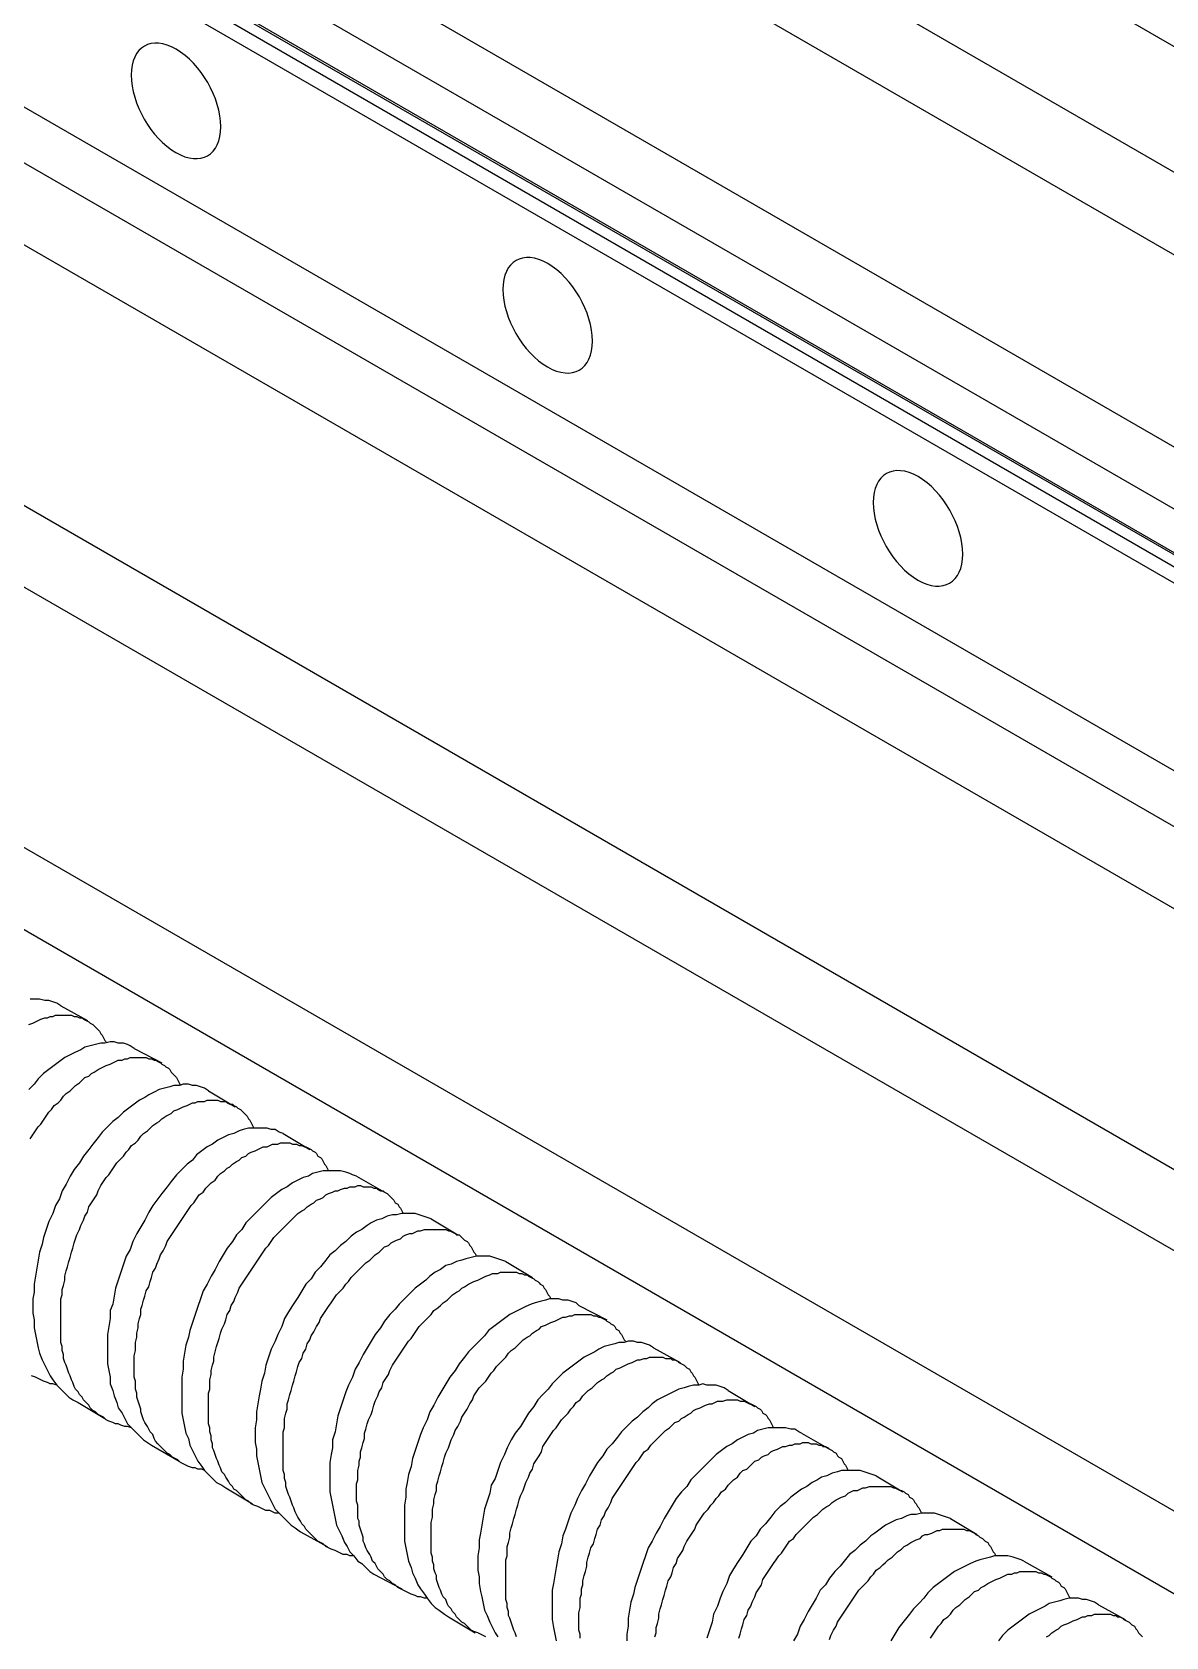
# Model space of a CAD drawing. Extents: x 23 to 317, y -101 to 289.
# Drawn here: x 142.35 to 155.13, y 45.34 to 63.43 of the extents above; entities that cross this region are included whole.
import ezdxf

# ---------------------------------------------------------------- set-up
doc = ezdxf.new("R2010")
doc.units = 0
doc.layers.get('0').update_dxf_attribs({"linetype": 'CONTINUOUS'})

msp = doc.modelspace()

# ---------------------------------------------------------------- linework, layer by layer
at = {"color": 7}
for points in [[(124.651049, 80.912533), (171.118978, 54.091413)], [(125.686671, 78.901324), (170.068346, 53.280925)], [(126.347068, 77.595539), (169.017715, 52.950727)], [(131.465145, 72.477463), (167.786975, 51.494852), (167.877029, 51.449825)], [(131.270027, 71.877102), (167.186614, 51.149644), (167.786975, 51.494852)], [(130.849775, 71.636958), (166.766362, 50.894491)], [(130.714693, 71.561913), (166.616271, 50.819446), (166.736344, 50.894491)], [(130.819757, 71.621949), (166.736344, 50.894491)], [(130.639648, 71.411823), (166.541226, 50.684365)], [(130.639648, 69.295551), (166.541226, 48.568093), (166.541226, 50.684365)], [(131.37509, 68.244919), (166.751353, 47.817642)], [(130.579612, 67.77964), (165.955874, 47.352362)], [(127.037483, 66.894107), (163.404341, 45.881478)], [(127.037483, 65.963548), (162.608863, 45.431208)], [(128.16316, 62.376392), (160.072338, 43.960323)], [(128.16316, 61.460842), (159.261851, 43.495044)], [(142.676883, 52.455429), (142.631856, 52.485447), (142.586829, 52.500456), (142.541802, 52.515465), (142.496775, 52.515465), (142.436739, 52.530474), (142.391712, 52.530474), (142.331676, 52.530474)], [(142.316667, 52.245303), (142.361694, 52.260312), (142.391712, 52.275321), (142.42173, 52.29033), (142.451748, 52.305339), (142.496775, 52.320348), (142.526793, 52.320348), (142.556811, 52.335357), (142.586829, 52.335357), (142.616847, 52.350366), (142.646865, 52.350366), (142.676883, 52.350366), (142.706901, 52.350366), (142.736919, 52.350366), (142.766937, 52.350366), (142.796955, 52.350366), (142.826973, 52.335357), (142.856991, 52.335357), (142.887009, 52.320348), (142.917027, 52.320348), (142.932036, 52.305339), (142.962054, 52.29033), (142.992073, 52.275321), (143.007082, 52.260312), (143.0371, 52.245303), (143.052109, 52.230294), (143.067118, 52.215285), (143.097136, 52.185267), (143.112145, 52.170258), (143.127154, 52.14024), (143.142163, 52.125231), (143.157172, 52.095213), (143.172181, 52.065195), (143.18719, 52.050186)], [(142.676883, 52.455429), (142.977064, 52.29033)], [(143.502379, 51.975141), (143.457352, 52.005159), (143.427334, 52.020168), (143.382307, 52.035177), (143.322271, 52.035177), (143.277244, 52.050186), (143.232217, 52.050186), (143.172181, 52.035177), (143.127154, 52.035177), (143.067118, 52.020168), (143.007082, 52.005159), (142.947045, 51.99015), (142.902018, 51.960132), (142.841982, 51.930114), (142.781946, 51.900096), (142.72191, 51.870077), (142.661874, 51.82505), (142.601838, 51.780023), (142.541802, 51.734996), (142.481766, 51.689969), (142.42173, 51.629933), (142.376703, 51.569897), (142.316667, 51.509861)], [(143.502379, 51.975141), (143.817569, 51.810041)], [(142.331676, 50.954527), (142.361694, 50.999554), (142.391712, 51.044581), (142.42173, 51.089608), (142.451748, 51.119626), (142.481766, 51.164654), (142.511784, 51.209681), (142.541802, 51.254708), (142.57182, 51.284726), (142.601838, 51.329753), (142.646865, 51.359771), (142.676883, 51.389789), (142.706901, 51.434816), (142.736919, 51.464834), (142.781946, 51.494852), (142.811964, 51.52487), (142.841982, 51.554888), (142.887009, 51.584906), (142.917027, 51.614924), (142.947045, 51.644942), (142.992073, 51.659951), (143.022091, 51.689969), (143.052109, 51.704978), (143.097136, 51.734996), (143.127154, 51.750005), (143.157172, 51.765014), (143.18719, 51.780023), (143.232217, 51.795032), (143.262235, 51.810041), (143.292253, 51.82505), (143.322271, 51.840059), (143.367298, 51.840059), (143.397316, 51.855068), (143.427334, 51.855068), (143.457352, 51.870077), (143.48737, 51.870077), (143.517388, 51.870077), (143.547406, 51.870077), (143.577424, 51.870077), (143.607442, 51.870077), (143.63746, 51.870077), (143.667478, 51.855068), (143.697497, 51.855068), (143.727515, 51.840059), (143.742524, 51.840059), (143.772542, 51.82505), (143.80256, 51.810041), (143.817569, 51.795032), (143.847587, 51.780023), (143.862596, 51.765014), (143.892614, 51.750005), (143.907623, 51.734996), (143.922632, 51.704978), (143.937641, 51.689969), (143.967659, 51.659951), (143.982668, 51.644942), (143.997677, 51.614924), (144.012686, 51.584906), (144.027695, 51.554888)], [(144.342884, 51.494852), (144.297857, 51.52487), (144.25283, 51.539879), (144.207803, 51.554888), (144.162776, 51.554888), (144.117749, 51.569897), (144.057713, 51.569897), (144.012686, 51.554888), (143.95265, 51.554888), (143.907623, 51.539879), (143.847587, 51.52487), (143.787551, 51.509861), (143.727515, 51.479843), (143.667478, 51.449825), (143.622451, 51.419807), (143.562415, 51.389789), (143.502379, 51.344762), (143.442343, 51.299735), (143.382307, 51.254708), (143.322271, 51.194672), (143.262235, 51.149644), (143.202199, 51.089608), (143.142163, 51.029572), (143.097136, 50.969536), (143.0371, 50.894491), (142.992073, 50.834455), (142.932036, 50.75941), (142.887009, 50.684365), (142.826973, 50.60932), (142.781946, 50.534275), (142.736919, 50.444221), (142.691892, 50.369175), (142.661874, 50.279121), (142.616847, 50.204076), (142.586829, 50.114022), (142.541802, 50.023968), (142.511784, 49.933914), (142.481766, 49.84386), (142.466757, 49.768815), (142.436739, 49.67876), (142.42173, 49.588706), (142.406721, 49.498652), (142.391712, 49.408598), (142.376703, 49.318544), (142.376703, 49.22849), (142.361694, 49.153445), (142.361694, 49.063391), (142.361694, 48.988345), (142.376703, 48.9133), (142.376703, 48.823246), (142.391712, 48.748201), (142.406721, 48.673156), (142.42173, 48.598111), (142.436739, 48.538075), (142.466757, 48.46303), (142.496775, 48.402994), (142.526793, 48.342958), (142.556811, 48.282922), (142.586829, 48.237894), (142.631856, 48.177858), (142.676883, 48.132831), (142.72191, 48.087804), (142.766937, 48.042777), (142.811964, 48.012759), (142.872, 47.982741)], [(143.472361, 47.69757), (143.427334, 47.712579), (143.397316, 47.712579), (143.352289, 47.727588), (143.322271, 47.742597), (143.292253, 47.742597), (143.262235, 47.757606), (143.217208, 47.772615), (143.18719, 47.787624), (143.157172, 47.817642), (143.127154, 47.832651), (143.097136, 47.84766), (143.067118, 47.877678), (143.0371, 47.892687), (143.007082, 47.922705), (142.992073, 47.952723), (142.962054, 47.982741), (142.932036, 48.012759), (142.917027, 48.042777), (142.887009, 48.072795), (142.872, 48.102813), (142.841982, 48.132831), (142.826973, 48.162849), (142.811964, 48.207876), (142.796955, 48.237894), (142.781946, 48.282922), (142.766937, 48.31294), (142.751928, 48.357967), (142.736919, 48.402994), (142.72191, 48.433012), (142.706901, 48.478039), (142.706901, 48.523066), (142.691892, 48.568093), (142.691892, 48.61312), (142.676883, 48.658147), (142.676883, 48.703174), (142.676883, 48.748201), (142.676883, 48.793228), (142.676883, 48.853264), (142.676883, 48.898291), (142.676883, 48.943318), (142.676883, 49.003355), (142.676883, 49.048382), (142.676883, 49.093409), (142.676883, 49.153445), (142.691892, 49.198472), (142.691892, 49.258508), (142.706901, 49.303535), (142.72191, 49.363571), (142.72191, 49.408598), (142.736919, 49.468634), (142.751928, 49.513661), (142.766937, 49.573697), (142.781946, 49.618724), (142.796955, 49.67876), (142.811964, 49.723788), (142.826973, 49.783824), (142.841982, 49.828851), (142.856991, 49.873878), (142.887009, 49.933914), (142.902018, 49.978941), (142.932036, 50.038977), (142.947045, 50.084004), (142.977064, 50.129031), (142.992073, 50.189067), (143.022091, 50.234094), (143.052109, 50.279121), (143.082127, 50.324148), (143.097136, 50.369175), (143.127154, 50.429211), (143.157172, 50.474239), (143.18719, 50.519266), (143.217208, 50.549284), (143.247226, 50.594311), (143.277244, 50.639338), (143.307262, 50.684365), (143.352289, 50.729392), (143.382307, 50.75941), (143.412325, 50.804437), (143.442343, 50.834455), (143.472361, 50.879482), (143.517388, 50.9095), (143.547406, 50.939518), (143.577424, 50.984545), (143.607442, 51.014563), (143.652469, 51.044581), (143.682487, 51.074599), (143.712506, 51.104617), (143.757533, 51.134635), (143.787551, 51.149644), (143.817569, 51.179663), (143.862596, 51.209681), (143.892614, 51.22469), (143.922632, 51.239699), (143.95265, 51.269717), (143.997677, 51.284726), (144.027695, 51.299735), (144.057713, 51.314744), (144.10274, 51.329753), (144.132758, 51.344762), (144.162776, 51.359771), (144.192794, 51.359771), (144.222812, 51.37478), (144.267839, 51.37478), (144.297857, 51.37478), (144.327875, 51.389789), (144.357893, 51.389789), (144.387911, 51.389789), (144.41793, 51.389789), (144.447948, 51.389789), (144.477966, 51.37478), (144.507984, 51.37478), (144.538002, 51.37478), (144.553011, 51.359771), (144.583029, 51.344762), (144.613047, 51.344762), (144.628056, 51.329753), (144.658074, 51.314744), (144.673083, 51.299735), (144.703101, 51.284726), (144.71811, 51.269717), (144.748128, 51.239699), (144.763137, 51.22469), (144.778146, 51.209681), (144.793155, 51.179663), (144.808164, 51.164654), (144.823173, 51.134635), (144.838182, 51.104617), (144.853191, 51.074599)], [(144.342884, 51.494852), (144.643065, 51.314744)], [(145.18339, 51.014563), (145.138363, 51.029572), (145.093335, 51.05959), (145.048308, 51.05959), (145.003281, 51.074599), (144.943245, 51.074599), (144.898218, 51.074599), (144.853191, 51.074599), (144.793155, 51.074599), (144.733119, 51.05959), (144.688092, 51.044581), (144.628056, 51.014563), (144.56802, 50.999554), (144.507984, 50.969536), (144.447948, 50.939518), (144.387911, 50.894491), (144.327875, 50.864473), (144.267839, 50.819446), (144.207803, 50.774419), (144.162776, 50.714383), (144.10274, 50.669356), (144.042704, 50.60932), (143.982668, 50.549284), (143.922632, 50.474239), (143.877605, 50.414202), (143.817569, 50.339157), (143.772542, 50.279121), (143.712506, 50.204076), (143.667478, 50.129031), (143.622451, 50.038977), (143.577424, 49.963932), (143.532397, 49.888887), (143.48737, 49.798833), (143.457352, 49.708778), (143.412325, 49.633733), (143.382307, 49.543679), (143.352289, 49.453625), (143.322271, 49.363571), (143.292253, 49.273517), (143.277244, 49.183463), (143.262235, 49.093409), (143.232217, 49.018364), (143.232217, 48.928309), (143.217208, 48.838255), (143.202199, 48.748201), (143.202199, 48.673156), (143.202199, 48.583102), (143.202199, 48.508057), (143.202199, 48.418003), (143.217208, 48.342958), (143.232217, 48.267912), (143.232217, 48.192867), (143.262235, 48.117822), (143.277244, 48.057786), (143.307262, 47.982741), (143.322271, 47.922705), (143.367298, 47.862669), (143.397316, 47.802633), (143.427334, 47.742597), (143.472361, 47.69757), (143.517388, 47.652543), (143.562415, 47.607516), (143.607442, 47.562488), (143.652469, 47.53247), (143.697497, 47.502452)], [(145.18339, 51.014563), (145.48357, 50.834455)], [(144.297857, 47.217281), (144.267839, 47.23229), (144.222812, 47.23229), (144.192794, 47.247299), (144.162776, 47.247299), (144.117749, 47.262308), (144.087731, 47.277317), (144.057713, 47.292326), (144.027695, 47.307335), (143.997677, 47.337353), (143.967659, 47.352362), (143.937641, 47.367371), (143.907623, 47.397389), (143.877605, 47.412398), (143.847587, 47.442416), (143.817569, 47.472434), (143.80256, 47.487443), (143.772542, 47.517461), (143.742524, 47.547479), (143.727515, 47.577498), (143.712506, 47.622525), (143.682487, 47.652543), (143.667478, 47.682561), (143.652469, 47.712579), (143.622451, 47.757606), (143.607442, 47.787624), (143.592433, 47.832651), (143.577424, 47.877678), (143.577424, 47.907696), (143.562415, 47.952723), (143.547406, 47.99775), (143.532397, 48.042777), (143.532397, 48.087804), (143.517388, 48.132831), (143.517388, 48.177858), (143.517388, 48.222885), (143.502379, 48.267912), (143.502379, 48.31294), (143.502379, 48.357967), (143.502379, 48.418003), (143.502379, 48.46303), (143.502379, 48.508057), (143.517388, 48.568093), (143.517388, 48.61312), (143.517388, 48.658147), (143.532397, 48.718183), (143.532397, 48.76321), (143.547406, 48.823246), (143.547406, 48.868273), (143.562415, 48.928309), (143.577424, 48.973336), (143.577424, 49.033373), (143.592433, 49.0784), (143.607442, 49.138436), (143.622451, 49.183463), (143.63746, 49.243499), (143.667478, 49.288526), (143.682487, 49.348562), (143.697497, 49.393589), (143.712506, 49.453625), (143.742524, 49.498652), (143.757533, 49.543679), (143.787551, 49.603715), (143.80256, 49.648742), (143.832578, 49.693769), (143.862596, 49.753806), (143.877605, 49.798833), (143.907623, 49.84386), (143.937641, 49.888887), (143.967659, 49.933914), (143.997677, 49.978941), (144.027695, 50.023968), (144.057713, 50.068995), (144.087731, 50.114022), (144.117749, 50.159049), (144.147767, 50.204076), (144.177785, 50.234094), (144.207803, 50.279121), (144.237821, 50.324148), (144.282848, 50.354166), (144.312866, 50.399193), (144.342884, 50.429211), (144.372902, 50.45923), (144.41793, 50.489248), (144.447948, 50.534275), (144.477966, 50.564293), (144.522993, 50.594311), (144.553011, 50.624329), (144.583029, 50.639338), (144.613047, 50.669356), (144.658074, 50.699374), (144.688092, 50.714383), (144.71811, 50.744401), (144.763137, 50.75941), (144.793155, 50.789428), (144.823173, 50.804437), (144.8682, 50.819446), (144.898218, 50.834455), (144.928236, 50.849464), (144.958254, 50.864473), (145.003281, 50.864473), (145.033299, 50.879482), (145.063317, 50.894491), (145.093335, 50.894491), (145.123353, 50.894491), (145.153372, 50.9095), (145.198399, 50.9095), (145.228417, 50.9095), (145.258435, 50.9095), (145.288453, 50.894491), (145.303462, 50.894491), (145.33348, 50.894491), (145.363498, 50.879482), (145.393516, 50.879482), (145.423534, 50.864473), (145.438543, 50.864473), (145.468561, 50.849464), (145.498579, 50.834455), (145.513588, 50.819446), (145.543606, 50.804437), (145.558615, 50.789428), (145.573624, 50.75941), (145.603642, 50.744401), (145.618651, 50.729392), (145.63366, 50.699374), (145.648669, 50.669356), (145.663678, 50.654347), (145.678687, 50.624329), (145.693696, 50.594311)], [(146.008886, 50.534275), (145.963859, 50.549284), (145.933841, 50.564293), (145.888814, 50.579302), (145.828777, 50.594311), (145.78375, 50.594311), (145.738723, 50.594311), (145.678687, 50.594311), (145.63366, 50.594311), (145.573624, 50.579302), (145.513588, 50.564293), (145.468561, 50.534275), (145.408525, 50.519266), (145.348489, 50.489248), (145.288453, 50.45923), (145.228417, 50.414202), (145.168381, 50.384184), (145.108344, 50.339157), (145.048308, 50.29413), (144.988272, 50.234094), (144.943245, 50.189067), (144.883209, 50.129031), (144.823173, 50.068995), (144.763137, 50.008959), (144.71811, 49.933914), (144.658074, 49.873878), (144.613047, 49.798833), (144.553011, 49.723788), (144.507984, 49.648742), (144.462957, 49.573697), (144.41793, 49.483643), (144.372902, 49.408598), (144.327875, 49.318544), (144.282848, 49.243499), (144.25283, 49.153445), (144.222812, 49.063391), (144.192794, 48.973336), (144.162776, 48.883282), (144.132758, 48.793228), (144.117749, 48.718183), (144.087731, 48.628129), (144.072722, 48.538075), (144.057713, 48.448021), (144.057713, 48.357967), (144.042704, 48.267912), (144.042704, 48.192867), (144.042704, 48.102813), (144.042704, 48.027768), (144.042704, 47.937714), (144.042704, 47.862669), (144.057713, 47.787624), (144.072722, 47.712579), (144.087731, 47.637534), (144.117749, 47.577498), (144.132758, 47.502452), (144.162776, 47.442416), (144.192794, 47.38238), (144.222812, 47.322344), (144.267839, 47.262308), (144.297857, 47.217281), (144.342884, 47.172254), (144.387911, 47.127227), (144.432939, 47.0822), (144.492975, 47.052182), (144.538002, 47.022164)], [(146.008886, 50.534275), (146.324075, 50.354166)], [(145.138363, 46.736992), (145.093335, 46.736992), (145.063317, 46.752001), (145.033299, 46.76701), (144.988272, 46.76701), (144.958254, 46.782019), (144.928236, 46.797028), (144.898218, 46.812037), (144.853191, 46.827046), (144.823173, 46.842055), (144.793155, 46.872074), (144.763137, 46.887083), (144.733119, 46.917101), (144.71811, 46.93211), (144.688092, 46.962128), (144.658074, 46.992146), (144.628056, 47.007155), (144.613047, 47.037173), (144.583029, 47.067191), (144.56802, 47.097209), (144.538002, 47.142236), (144.522993, 47.172254), (144.492975, 47.202272), (144.477966, 47.247299), (144.462957, 47.277317), (144.447948, 47.322344), (144.432939, 47.352362), (144.41793, 47.397389), (144.40292, 47.442416), (144.387911, 47.472434), (144.387911, 47.517461), (144.372902, 47.562488), (144.372902, 47.607516), (144.357893, 47.652543), (144.357893, 47.69757), (144.342884, 47.742597), (144.342884, 47.787624), (144.342884, 47.832651), (144.342884, 47.892687), (144.342884, 47.937714), (144.342884, 47.982741), (144.342884, 48.042777), (144.342884, 48.087804), (144.357893, 48.132831), (144.357893, 48.192867), (144.357893, 48.237894), (144.372902, 48.297931), (144.372902, 48.342958), (144.387911, 48.402994), (144.40292, 48.448021), (144.40292, 48.493048), (144.41793, 48.553084), (144.432939, 48.61312), (144.447948, 48.658147), (144.462957, 48.703174), (144.477966, 48.76321), (144.492975, 48.808237), (144.522993, 48.868273), (144.538002, 48.9133), (144.553011, 48.973336), (144.583029, 49.018364), (144.598038, 49.0784), (144.628056, 49.123427), (144.643065, 49.168454), (144.673083, 49.22849), (144.688092, 49.273517), (144.71811, 49.318544), (144.748128, 49.363571), (144.778146, 49.408598), (144.808164, 49.453625), (144.838182, 49.498652), (144.8682, 49.543679), (144.898218, 49.588706), (144.928236, 49.633733), (144.958254, 49.67876), (144.988272, 49.723788), (145.01829, 49.753806), (145.048308, 49.798833), (145.078326, 49.84386), (145.108344, 49.873878), (145.153372, 49.918905), (145.18339, 49.948923), (145.213408, 49.978941), (145.243426, 50.008959), (145.288453, 50.053986), (145.318471, 50.084004), (145.348489, 50.114022), (145.393516, 50.14404), (145.423534, 50.159049), (145.453552, 50.189067), (145.498579, 50.219085), (145.528597, 50.234094), (145.558615, 50.264112), (145.603642, 50.279121), (145.63366, 50.29413), (145.663678, 50.324148), (145.693696, 50.339157), (145.738723, 50.354166), (145.768741, 50.369175), (145.798759, 50.369175), (145.828777, 50.384184), (145.873805, 50.399193), (145.903823, 50.399193), (145.933841, 50.414202), (145.963859, 50.414202), (145.993877, 50.414202), (146.023895, 50.429211), (146.053913, 50.429211), (146.083931, 50.414202), (146.113949, 50.414202), (146.143967, 50.414202), (146.173985, 50.414202), (146.204003, 50.399193), (146.234021, 50.399193), (146.24903, 50.384184), (146.279048, 50.369175), (146.309066, 50.369175), (146.324075, 50.354166), (146.354093, 50.339157), (146.369102, 50.324148), (146.39912, 50.29413), (146.414129, 50.279121), (146.429138, 50.264112), (146.444147, 50.234094), (146.474165, 50.219085), (146.489174, 50.189067), (146.504183, 50.174058), (146.519192, 50.14404), (146.534201, 50.114022)], [(146.849391, 50.053986), (146.804364, 50.068995), (146.759337, 50.084004), (146.71431, 50.099013), (146.669283, 50.114022), (146.624256, 50.114022), (146.564219, 50.114022), (146.519192, 50.114022), (146.459156, 50.099013), (146.414129, 50.099013), (146.354093, 50.084004), (146.294057, 50.053986), (146.234021, 50.038977), (146.173985, 50.008959), (146.128958, 49.978941), (146.068922, 49.933914), (146.008886, 49.903896), (145.94885, 49.858869), (145.888814, 49.798833), (145.828777, 49.753806), (145.768741, 49.693769), (145.708705, 49.648742), (145.663678, 49.588706), (145.603642, 49.513661), (145.543606, 49.453625), (145.498579, 49.37858), (145.438543, 49.318544), (145.393516, 49.243499), (145.348489, 49.168454), (145.288453, 49.0784), (145.243426, 49.003355), (145.198399, 48.928309), (145.168381, 48.838255), (145.123353, 48.748201), (145.093335, 48.673156), (145.048308, 48.583102), (145.01829, 48.493048), (144.988272, 48.402994), (144.973263, 48.31294), (144.943245, 48.222885), (144.928236, 48.132831), (144.913227, 48.057786), (144.898218, 47.967732), (144.883209, 47.877678), (144.883209, 47.787624), (144.8682, 47.69757), (144.8682, 47.622525), (144.8682, 47.53247), (144.883209, 47.457425), (144.883209, 47.38238), (144.898218, 47.307335), (144.913227, 47.23229), (144.928236, 47.157245), (144.943245, 47.0822), (144.973263, 47.022164), (145.003281, 46.962128), (145.033299, 46.902092), (145.063317, 46.842055), (145.093335, 46.782019), (145.138363, 46.736992), (145.18339, 46.691965), (145.228417, 46.646938), (145.273444, 46.601911), (145.318471, 46.571893), (145.378507, 46.526866)], [(145.978868, 46.256704), (145.933841, 46.256704), (145.903823, 46.271713), (145.858796, 46.271713), (145.828777, 46.286722), (145.798759, 46.301731), (145.768741, 46.31674), (145.723714, 46.331749), (145.693696, 46.346758), (145.663678, 46.361767), (145.63366, 46.391785), (145.603642, 46.406794), (145.573624, 46.421803), (145.543606, 46.451821), (145.513588, 46.481839), (145.498579, 46.496848), (145.468561, 46.526866), (145.438543, 46.556884), (145.423534, 46.586902), (145.393516, 46.61692), (145.378507, 46.646938), (145.348489, 46.691965), (145.33348, 46.721983), (145.318471, 46.752001), (145.303462, 46.797028), (145.288453, 46.827046), (145.273444, 46.872074), (145.258435, 46.917101), (145.243426, 46.947119), (145.228417, 46.992146), (145.213408, 47.037173), (145.213408, 47.0822), (145.198399, 47.127227), (145.198399, 47.172254), (145.18339, 47.217281), (145.18339, 47.262308), (145.18339, 47.307335), (145.18339, 47.352362), (145.18339, 47.397389), (145.18339, 47.457425), (145.18339, 47.502452), (145.18339, 47.547479), (145.18339, 47.607516), (145.18339, 47.652543), (145.198399, 47.69757), (145.198399, 47.757606), (145.198399, 47.802633), (145.213408, 47.862669), (145.228417, 47.907696), (145.228417, 47.967732), (145.243426, 48.012759), (145.258435, 48.072795), (145.273444, 48.117822), (145.288453, 48.177858), (145.303462, 48.222885), (145.318471, 48.282922), (145.33348, 48.327949), (145.348489, 48.387985), (145.363498, 48.433012), (145.393516, 48.478039), (145.408525, 48.538075), (145.438543, 48.583102), (145.453552, 48.643138), (145.48357, 48.688165), (145.498579, 48.733192), (145.528597, 48.778219), (145.558615, 48.838255), (145.588633, 48.883282), (145.603642, 48.928309), (145.63366, 48.973336), (145.663678, 49.018364), (145.693696, 49.063391), (145.723714, 49.108418), (145.753732, 49.153445), (145.78375, 49.198472), (145.813768, 49.22849), (145.858796, 49.273517), (145.888814, 49.318544), (145.918832, 49.348562), (145.94885, 49.393589), (145.978868, 49.423607), (146.023895, 49.468634), (146.053913, 49.498652), (146.083931, 49.52867), (146.113949, 49.558688), (146.158976, 49.588706), (146.188994, 49.618724), (146.219012, 49.648742), (146.264039, 49.67876), (146.294057, 49.708778), (146.324075, 49.738797), (146.369102, 49.753806), (146.39912, 49.783824), (146.429138, 49.798833), (146.459156, 49.813842), (146.504183, 49.828851), (146.534201, 49.858869), (146.564219, 49.873878), (146.609247, 49.888887), (146.639265, 49.888887), (146.669283, 49.903896), (146.699301, 49.918905), (146.729319, 49.918905), (146.774346, 49.933914), (146.804364, 49.933914), (146.834382, 49.933914), (146.8644, 49.933914), (146.894418, 49.933914), (146.924436, 49.933914), (146.954454, 49.933914), (146.984472, 49.933914), (147.01449, 49.933914), (147.044508, 49.918905), (147.059517, 49.918905), (147.089535, 49.903896), (147.119553, 49.888887), (147.134562, 49.873878), (147.16458, 49.873878), (147.179589, 49.858869), (147.209607, 49.828851), (147.224616, 49.813842), (147.254634, 49.798833), (147.269643, 49.783824), (147.284652, 49.753806), (147.299662, 49.738797), (147.314671, 49.708778), (147.32968, 49.67876), (147.344689, 49.663751), (147.359698, 49.633733)], [(146.849391, 50.053986), (147.149571, 49.873878)], [(147.689896, 49.573697), (147.644869, 49.588706), (147.599842, 49.603715), (147.554815, 49.618724), (147.509788, 49.633733), (147.449752, 49.633733), (147.404725, 49.633733), (147.359698, 49.633733), (147.299662, 49.618724), (147.239625, 49.603715), (147.194598, 49.588706), (147.134562, 49.573697), (147.074526, 49.543679), (147.01449, 49.52867), (146.954454, 49.483643), (146.894418, 49.453625), (146.834382, 49.408598), (146.789355, 49.363571), (146.729319, 49.318544), (146.669283, 49.273517), (146.609247, 49.213481), (146.54921, 49.153445), (146.489174, 49.093409), (146.444147, 49.033373), (146.384111, 48.973336), (146.324075, 48.898291), (146.279048, 48.823246), (146.219012, 48.748201), (146.173985, 48.673156), (146.128958, 48.598111), (146.083931, 48.523066), (146.038904, 48.433012), (145.993877, 48.357967), (145.963859, 48.267912), (145.918832, 48.177858), (145.888814, 48.102813), (145.858796, 48.012759), (145.828777, 47.922705), (145.798759, 47.832651), (145.78375, 47.742597), (145.768741, 47.652543), (145.738723, 47.562488), (145.738723, 47.472434), (145.723714, 47.397389), (145.708705, 47.307335), (145.708705, 47.217281), (145.708705, 47.142236), (145.708705, 47.052182), (145.708705, 46.977137), (145.723714, 46.902092), (145.738723, 46.827046), (145.753732, 46.752001), (145.768741, 46.676956), (145.78375, 46.601911), (145.813768, 46.541875), (145.843786, 46.481839), (145.873805, 46.406794), (145.903823, 46.361767), (145.933841, 46.301731), (145.978868, 46.256704), (146.023895, 46.196668), (146.068922, 46.16665), (146.113949, 46.121622), (146.158976, 46.076595), (146.204003, 46.046577)], [(147.689896, 49.573697), (147.990076, 49.393589)], [(146.804364, 45.776415), (146.774346, 45.776415), (146.729319, 45.791424), (146.699301, 45.791424), (146.669283, 45.806433), (146.624256, 45.821442), (146.594238, 45.836451), (146.564219, 45.85146), (146.534201, 45.866469), (146.504183, 45.881478), (146.474165, 45.896487), (146.444147, 45.926505), (146.414129, 45.941514), (146.384111, 45.971532), (146.354093, 45.986541), (146.324075, 46.016559), (146.309066, 46.046577), (146.279048, 46.076595), (146.24903, 46.106613), (146.234021, 46.136632), (146.219012, 46.16665), (146.188994, 46.196668), (146.173985, 46.241695), (146.158976, 46.271713), (146.128958, 46.31674), (146.113949, 46.346758), (146.09894, 46.391785), (146.083931, 46.421803), (146.083931, 46.46683), (146.068922, 46.511857), (146.053913, 46.556884), (146.038904, 46.601911), (146.038904, 46.646938), (146.023895, 46.676956), (146.023895, 46.736992), (146.023895, 46.782019), (146.023895, 46.827046), (146.008886, 46.872074), (146.008886, 46.917101), (146.008886, 46.962128), (146.008886, 47.022164), (146.008886, 47.067191), (146.023895, 47.112218), (146.023895, 47.172254), (146.023895, 47.217281), (146.038904, 47.277317), (146.038904, 47.322344), (146.053913, 47.367371), (146.053913, 47.427407), (146.068922, 47.472434), (146.083931, 47.53247), (146.09894, 47.577498), (146.09894, 47.637534), (146.113949, 47.682561), (146.128958, 47.742597), (146.143967, 47.787624), (146.173985, 47.84766), (146.188994, 47.892687), (146.204003, 47.952723), (146.219012, 47.99775), (146.24903, 48.057786), (146.264039, 48.102813), (146.294057, 48.14784), (146.309066, 48.207876), (146.339084, 48.252903), (146.369102, 48.297931), (146.384111, 48.342958), (146.414129, 48.402994), (146.444147, 48.448021), (146.474165, 48.493048), (146.504183, 48.538075), (146.534201, 48.583102), (146.564219, 48.628129), (146.594238, 48.673156), (146.624256, 48.703174), (146.654274, 48.748201), (146.684292, 48.793228), (146.71431, 48.838255), (146.744328, 48.868273), (146.789355, 48.9133), (146.819373, 48.943318), (146.849391, 48.973336), (146.879409, 49.018364), (146.924436, 49.048382), (146.954454, 49.0784), (146.984472, 49.108418), (147.029499, 49.138436), (147.059517, 49.168454), (147.089535, 49.198472), (147.134562, 49.22849), (147.16458, 49.243499), (147.194598, 49.273517), (147.224616, 49.288526), (147.269643, 49.318544), (147.299662, 49.333553), (147.32968, 49.348562), (147.374707, 49.363571), (147.404725, 49.37858), (147.434743, 49.393589), (147.464761, 49.408598), (147.509788, 49.423607), (147.539806, 49.438616), (147.569824, 49.438616), (147.599842, 49.438616), (147.62986, 49.453625), (147.659878, 49.453625), (147.704905, 49.453625), (147.734923, 49.453625), (147.764941, 49.453625), (147.794959, 49.453625), (147.809968, 49.453625), (147.839986, 49.438616), (147.870004, 49.438616), (147.900022, 49.423607), (147.93004, 49.423607), (147.945049, 49.408598), (147.975067, 49.393589), (148.005086, 49.37858), (148.020095, 49.363571), (148.050113, 49.348562), (148.065122, 49.333553), (148.080131, 49.318544), (148.110149, 49.303535), (148.125158, 49.273517), (148.140167, 49.258508), (148.155176, 49.22849), (148.170185, 49.198472), (148.185194, 49.183463), (148.200203, 49.153445)], [(148.515392, 49.0784), (148.485374, 49.108418), (148.440347, 49.123427), (148.39532, 49.138436), (148.335284, 49.138436), (148.290257, 49.153445), (148.24523, 49.153445), (148.185194, 49.153445), (148.140167, 49.138436), (148.080131, 49.123427), (148.020095, 49.108418), (147.975067, 49.093409), (147.915031, 49.063391), (147.854995, 49.033373), (147.794959, 49.003355), (147.734923, 48.973336), (147.674887, 48.928309), (147.614851, 48.883282), (147.554815, 48.838255), (147.494779, 48.793228), (147.449752, 48.733192), (147.389716, 48.673156), (147.32968, 48.61312), (147.269643, 48.553084), (147.224616, 48.493048), (147.16458, 48.418003), (147.119553, 48.342958), (147.059517, 48.267912), (147.01449, 48.192867), (146.969463, 48.117822), (146.924436, 48.042777), (146.879409, 47.952723), (146.834382, 47.877678), (146.804364, 47.787624), (146.759337, 47.69757), (146.729319, 47.622525), (146.699301, 47.53247), (146.669283, 47.442416), (146.639265, 47.352362), (146.624256, 47.262308), (146.594238, 47.172254), (146.579229, 47.0822), (146.564219, 47.007155), (146.564219, 46.917101), (146.54921, 46.827046), (146.54921, 46.736992), (146.54921, 46.661947), (146.54921, 46.571893), (146.54921, 46.496848), (146.54921, 46.421803), (146.564219, 46.346758), (146.579229, 46.271713), (146.594238, 46.196668), (146.624256, 46.121622), (146.639265, 46.061586), (146.669283, 46.00155), (146.699301, 45.926505), (146.729319, 45.881478), (146.774346, 45.821442), (146.804364, 45.776415), (146.849391, 45.716379), (146.894418, 45.671352), (146.939445, 45.641334), (146.999481, 45.596307), (147.044508, 45.566289)], [(148.515392, 49.0784), (148.830582, 48.9133)], [(147.464761, 45.341153), (147.434743, 45.356162), (147.404725, 45.371171), (147.374707, 45.38618), (147.32968, 45.401189), (147.299662, 45.416199), (147.269643, 45.446217), (147.254634, 45.461226), (147.224616, 45.491244), (147.194598, 45.506253), (147.16458, 45.536271), (147.134562, 45.566289), (147.119553, 45.596307), (147.089535, 45.626325), (147.074526, 45.656343), (147.044508, 45.686361), (147.029499, 45.716379), (147.01449, 45.761406), (146.984472, 45.791424), (146.969463, 45.821442), (146.954454, 45.866469), (146.939445, 45.896487), (146.924436, 45.941514), (146.909427, 45.986541), (146.909427, 46.031568), (146.894418, 46.061586), (146.879409, 46.106613), (146.879409, 46.151641), (146.8644, 46.196668), (146.8644, 46.241695), (146.849391, 46.286722), (146.849391, 46.346758), (146.849391, 46.391785), (146.849391, 46.436812), (146.849391, 46.481839), (146.849391, 46.526866), (146.849391, 46.586902), (146.849391, 46.631929), (146.8644, 46.691965), (146.8644, 46.736992), (146.8644, 46.782019), (146.879409, 46.842055), (146.879409, 46.887083), (146.894418, 46.947119), (146.909427, 46.992146), (146.909427, 47.052182), (146.924436, 47.097209), (146.939445, 47.157245), (146.954454, 47.202272), (146.969463, 47.262308), (146.984472, 47.307335), (146.999481, 47.367371), (147.01449, 47.412398), (147.044508, 47.472434), (147.059517, 47.517461), (147.074526, 47.562488), (147.104544, 47.622525), (147.119553, 47.667552), (147.149571, 47.712579), (147.179589, 47.772615), (147.194598, 47.817642), (147.224616, 47.862669), (147.254634, 47.907696), (147.284652, 47.967732), (147.314671, 48.012759), (147.32968, 48.057786), (147.359698, 48.102813), (147.389716, 48.14784), (147.419734, 48.177858), (147.464761, 48.222885), (147.494779, 48.267912), (147.524797, 48.31294), (147.554815, 48.342958), (147.584833, 48.387985), (147.614851, 48.418003), (147.659878, 48.46303), (147.689896, 48.493048), (147.719914, 48.538075), (147.749932, 48.568093), (147.794959, 48.598111), (147.824977, 48.628129), (147.854995, 48.658147), (147.885013, 48.688165), (147.93004, 48.718183), (147.960058, 48.733192), (147.990076, 48.76321), (148.035104, 48.793228), (148.065122, 48.808237), (148.09514, 48.838255), (148.140167, 48.853264), (148.170185, 48.868273), (148.200203, 48.883282), (148.24523, 48.898291), (148.275248, 48.9133), (148.305266, 48.928309), (148.335284, 48.943318), (148.365302, 48.943318), (148.410329, 48.958327), (148.440347, 48.958327), (148.470365, 48.973336), (148.500383, 48.973336), (148.530401, 48.973336), (148.560419, 48.973336), (148.590437, 48.973336), (148.620455, 48.973336), (148.650473, 48.973336), (148.680491, 48.958327), (148.710509, 48.958327), (148.740528, 48.943318), (148.755537, 48.943318), (148.785555, 48.928309), (148.815573, 48.9133), (148.830582, 48.898291), (148.8606, 48.883282), (148.875609, 48.868273), (148.905627, 48.853264), (148.920636, 48.838255), (148.935645, 48.808237), (148.965663, 48.793228), (148.980672, 48.76321), (148.995681, 48.748201), (149.01069, 48.718183), (149.025699, 48.688165), (149.040708, 48.673156)], [(149.355897, 48.598111), (149.31087, 48.628129), (149.265843, 48.643138), (149.220816, 48.658147), (149.175789, 48.658147), (149.130762, 48.673156), (149.070726, 48.673156), (149.025699, 48.658147), (148.965663, 48.658147), (148.920636, 48.643138), (148.8606, 48.628129), (148.800564, 48.61312), (148.740528, 48.583102), (148.6955, 48.553084), (148.635464, 48.523066), (148.575428, 48.493048), (148.515392, 48.448021), (148.455356, 48.402994), (148.39532, 48.357967), (148.335284, 48.31294), (148.275248, 48.252903), (148.215212, 48.192867), (148.170185, 48.132831), (148.110149, 48.072795), (148.050113, 48.012759), (148.005086, 47.937714), (147.945049, 47.862669), (147.900022, 47.787624), (147.854995, 47.712579), (147.794959, 47.637534), (147.749932, 47.562488), (147.704905, 47.472434), (147.674887, 47.397389), (147.62986, 47.307335), (147.599842, 47.217281), (147.569824, 47.127227), (147.524797, 47.052182), (147.509788, 46.962128), (147.47977, 46.872074), (147.449752, 46.782019), (147.434743, 46.691965), (147.419734, 46.601911), (147.404725, 46.511857), (147.389716, 46.436812), (147.389716, 46.346758), (147.374707, 46.256704), (147.374707, 46.181659), (147.374707, 46.091604), (147.389716, 46.016559), (147.389716, 45.941514), (147.404725, 45.85146), (147.419734, 45.791424), (147.434743, 45.716379), (147.449752, 45.641334), (147.47977, 45.581298), (147.509788, 45.506253), (147.539806, 45.446217), (147.569824, 45.38618), (147.599842, 45.341153)], [(147.809968, 45.341153), (147.794959, 45.38618), (147.77995, 45.416199), (147.764941, 45.461226), (147.749932, 45.506253), (147.734923, 45.55128), (147.719914, 45.581298), (147.719914, 45.626325), (147.704905, 45.671352), (147.704905, 45.716379), (147.689896, 45.761406), (147.689896, 45.806433), (147.689896, 45.85146), (147.689896, 45.911496), (147.689896, 45.956523), (147.689896, 46.00155), (147.689896, 46.046577), (147.689896, 46.106613), (147.689896, 46.151641), (147.689896, 46.211677), (147.704905, 46.256704), (147.704905, 46.301731), (147.704905, 46.361767), (147.719914, 46.406794), (147.734923, 46.46683), (147.734923, 46.511857), (147.749932, 46.571893), (147.764941, 46.61692), (147.77995, 46.676956), (147.794959, 46.721983), (147.809968, 46.782019), (147.824977, 46.827046), (147.839986, 46.887083), (147.854995, 46.93211), (147.885013, 46.992146), (147.900022, 47.037173), (147.915031, 47.0822), (147.945049, 47.142236), (147.960058, 47.187263), (147.990076, 47.23229), (148.005086, 47.292326), (148.035104, 47.337353), (148.065122, 47.38238), (148.09514, 47.427407), (148.110149, 47.487443), (148.140167, 47.53247), (148.170185, 47.577498), (148.200203, 47.622525), (148.230221, 47.667552), (148.260239, 47.69757), (148.290257, 47.742597), (148.320275, 47.787624), (148.365302, 47.832651), (148.39532, 47.862669), (148.425338, 47.907696), (148.455356, 47.937714), (148.485374, 47.982741), (148.530401, 48.012759), (148.560419, 48.057786), (148.590437, 48.087804), (148.620455, 48.117822), (148.665482, 48.14784), (148.6955, 48.177858), (148.725519, 48.207876), (148.770546, 48.237894), (148.800564, 48.252903), (148.830582, 48.282922), (148.875609, 48.31294), (148.905627, 48.327949), (148.935645, 48.357967), (148.980672, 48.372976), (149.01069, 48.387985), (149.040708, 48.402994), (149.070726, 48.418003), (149.115753, 48.433012), (149.145771, 48.448021), (149.175789, 48.46303), (149.205807, 48.46303), (149.250834, 48.478039), (149.280852, 48.478039), (149.31087, 48.493048), (149.340888, 48.493048), (149.370906, 48.493048), (149.400924, 48.493048), (149.430942, 48.493048), (149.460961, 48.493048), (149.490979, 48.478039), (149.520997, 48.478039), (149.551015, 48.478039), (149.566024, 48.46303), (149.596042, 48.46303), (149.62606, 48.448021), (149.641069, 48.433012), (149.671087, 48.418003), (149.701105, 48.402994), (149.716114, 48.387985), (149.731123, 48.372976), (149.761141, 48.357967), (149.77615, 48.327949), (149.791159, 48.31294), (149.806168, 48.282922), (149.821177, 48.267912), (149.836186, 48.237894), (149.851195, 48.207876), (149.866204, 48.177858)], [(149.355897, 48.598111), (149.656078, 48.433012)], [(142.631856, 48.177858), (142.586829, 48.192867), (142.556811, 48.192867), (142.526793, 48.207876), (142.481766, 48.222885), (142.451748, 48.237894), (142.42173, 48.252903), (142.391712, 48.267912), (142.346685, 48.282922)], [(150.196403, 48.117822), (150.151375, 48.14784), (150.106348, 48.162849), (150.061321, 48.177858), (150.016294, 48.177858), (149.956258, 48.177858), (149.911231, 48.192867), (149.866204, 48.177858), (149.806168, 48.177858), (149.746132, 48.162849), (149.701105, 48.14784), (149.641069, 48.132831), (149.581033, 48.102813), (149.520997, 48.072795), (149.460961, 48.042777), (149.400924, 48.012759), (149.340888, 47.967732), (149.295861, 47.922705), (149.235825, 47.877678), (149.175789, 47.817642), (149.115753, 47.772615), (149.055717, 47.712579), (148.995681, 47.652543), (148.950654, 47.592507), (148.890618, 47.517461), (148.830582, 47.457425), (148.785555, 47.38238), (148.725519, 47.307335), (148.680491, 47.23229), (148.635464, 47.157245), (148.590437, 47.067191), (148.54541, 46.992146), (148.500383, 46.902092), (148.470365, 46.827046), (148.425338, 46.736992), (148.39532, 46.646938), (148.365302, 46.556884), (148.335284, 46.481839), (148.320275, 46.391785), (148.290257, 46.301731), (148.275248, 46.211677), (148.260239, 46.121622), (148.24523, 46.031568), (148.230221, 45.941514), (148.215212, 45.866469), (148.215212, 45.776415), (148.215212, 45.686361), (148.215212, 45.611316), (148.215212, 45.536271), (148.230221, 45.446217), (148.24523, 45.371171), (148.260239, 45.296126)], [(150.196403, 48.117822), (150.496583, 47.937714)], [(142.872, 47.982741), (143.172181, 47.802633)], [(148.530401, 45.326144), (148.530401, 45.371171), (148.515392, 45.416199), (148.515392, 45.476235), (148.515392, 45.521262), (148.515392, 45.566289), (148.515392, 45.611316), (148.530401, 45.671352), (148.530401, 45.716379), (148.530401, 45.776415), (148.54541, 45.821442), (148.54541, 45.881478), (148.560419, 45.926505), (148.560419, 45.971532), (148.575428, 46.031568), (148.590437, 46.076595), (148.605446, 46.136632), (148.605446, 46.181659), (148.620455, 46.241695), (148.635464, 46.286722), (148.650473, 46.346758), (148.680491, 46.391785), (148.6955, 46.451821), (148.710509, 46.496848), (148.725519, 46.556884), (148.755537, 46.601911), (148.770546, 46.661947), (148.800564, 46.706974), (148.815573, 46.752001), (148.845591, 46.797028), (148.875609, 46.857065), (148.890618, 46.902092), (148.920636, 46.947119), (148.950654, 46.992146), (148.980672, 47.037173), (149.01069, 47.0822), (149.040708, 47.127227), (149.070726, 47.172254), (149.100744, 47.217281), (149.130762, 47.262308), (149.16078, 47.307335), (149.190798, 47.337353), (149.220816, 47.38238), (149.250834, 47.427407), (149.295861, 47.457425), (149.325879, 47.502452), (149.355897, 47.53247), (149.385915, 47.562488), (149.430942, 47.607516), (149.460961, 47.637534), (149.490979, 47.667552), (149.536006, 47.69757), (149.566024, 47.727588), (149.596042, 47.757606), (149.641069, 47.772615), (149.671087, 47.802633), (149.701105, 47.817642), (149.746132, 47.84766), (149.77615, 47.862669), (149.806168, 47.892687), (149.836186, 47.907696), (149.881213, 47.922705), (149.911231, 47.937714), (149.941249, 47.952723), (149.986276, 47.967732), (150.016294, 47.967732), (150.046312, 47.982741), (150.07633, 47.99775), (150.106348, 47.99775), (150.136366, 47.99775), (150.181394, 48.012759), (150.211412, 48.012759), (150.24143, 48.012759), (150.271448, 48.012759), (150.301466, 48.012759), (150.331484, 47.99775), (150.346493, 47.99775), (150.376511, 47.99775), (150.406529, 47.982741), (150.436547, 47.967732), (150.451556, 47.967732), (150.481574, 47.952723), (150.511592, 47.937714), (150.526601, 47.922705), (150.556619, 47.907696), (150.571628, 47.892687), (150.586637, 47.862669), (150.616655, 47.84766), (150.631664, 47.832651), (150.646673, 47.802633), (150.661682, 47.787624), (150.676691, 47.757606), (150.6917, 47.727588), (150.706709, 47.69757)], [(151.021899, 47.637534), (150.991881, 47.652543), (150.946854, 47.682561), (150.901827, 47.682561), (150.84179, 47.69757), (150.796763, 47.69757), (150.751736, 47.69757), (150.6917, 47.69757), (150.646673, 47.69757), (150.586637, 47.682561), (150.526601, 47.667552), (150.481574, 47.637534), (150.421538, 47.622525), (150.361502, 47.592507), (150.301466, 47.562488), (150.24143, 47.517461), (150.181394, 47.487443), (150.121357, 47.442416), (150.061321, 47.397389), (150.001285, 47.337353), (149.956258, 47.292326), (149.896222, 47.23229), (149.836186, 47.172254), (149.77615, 47.112218), (149.731123, 47.037173), (149.671087, 46.977137), (149.611051, 46.902092), (149.566024, 46.827046), (149.520997, 46.752001), (149.47597, 46.676956), (149.430942, 46.586902), (149.385915, 46.511857), (149.340888, 46.421803), (149.295861, 46.346758), (149.265843, 46.256704), (149.235825, 46.16665), (149.205807, 46.076595), (149.175789, 45.986541), (149.145771, 45.896487), (149.130762, 45.821442), (149.100744, 45.731388), (149.085735, 45.641334), (149.070726, 45.55128), (149.070726, 45.461226), (149.055717, 45.371171), (149.055717, 45.296126)], [(151.021899, 47.637534), (151.337088, 47.457425)], [(143.697497, 47.502452), (144.012686, 47.322344)], [(149.370906, 45.341153), (149.385915, 45.38618), (149.385915, 45.446217), (149.400924, 45.491244), (149.415933, 45.55128), (149.415933, 45.596307), (149.430942, 45.656343), (149.445952, 45.70137), (149.460961, 45.761406), (149.47597, 45.806433), (149.490979, 45.866469), (149.505988, 45.911496), (149.520997, 45.971532), (149.551015, 46.016559), (149.566024, 46.061586), (149.581033, 46.121622), (149.611051, 46.16665), (149.62606, 46.226686), (149.656078, 46.271713), (149.686096, 46.31674), (149.701105, 46.361767), (149.731123, 46.421803), (149.761141, 46.46683), (149.791159, 46.511857), (149.821177, 46.556884), (149.836186, 46.601911), (149.866204, 46.646938), (149.896222, 46.691965), (149.92624, 46.736992), (149.971267, 46.782019), (150.001285, 46.827046), (150.031303, 46.857065), (150.061321, 46.902092), (150.091339, 46.93211), (150.121357, 46.977137), (150.166385, 47.007155), (150.196403, 47.052182), (150.226421, 47.0822), (150.256439, 47.112218), (150.301466, 47.142236), (150.331484, 47.187263), (150.361502, 47.217281), (150.406529, 47.23229), (150.436547, 47.262308), (150.466565, 47.292326), (150.496583, 47.322344), (150.54161, 47.337353), (150.571628, 47.367371), (150.601646, 47.38238), (150.646673, 47.397389), (150.676691, 47.427407), (150.706709, 47.442416), (150.751736, 47.457425), (150.781754, 47.472434), (150.811772, 47.487443), (150.84179, 47.487443), (150.886818, 47.502452), (150.916836, 47.502452), (150.946854, 47.517461), (150.976872, 47.517461), (151.00689, 47.517461), (151.036908, 47.53247), (151.066926, 47.53247), (151.096944, 47.53247), (151.126962, 47.517461), (151.15698, 47.517461), (151.186998, 47.517461), (151.217016, 47.502452), (151.247034, 47.502452), (151.262043, 47.487443), (151.292061, 47.487443), (151.322079, 47.472434), (151.337088, 47.457425), (151.367106, 47.442416), (151.382115, 47.427407), (151.412133, 47.412398), (151.427142, 47.38238), (151.442151, 47.367371), (151.472169, 47.352362), (151.487178, 47.322344), (151.502187, 47.292326), (151.517196, 47.277317), (151.532205, 47.247299), (151.547214, 47.217281)], [(151.862404, 47.157245), (151.817377, 47.172254), (151.77235, 47.187263), (151.727323, 47.202272), (151.682296, 47.217281), (151.637269, 47.217281), (151.577232, 47.217281), (151.532205, 47.217281), (151.472169, 47.217281), (151.427142, 47.202272), (151.367106, 47.187263), (151.30707, 47.157245), (151.247034, 47.142236), (151.202007, 47.112218), (151.141971, 47.0822), (151.081935, 47.037173), (151.021899, 47.007155), (150.961863, 46.962128), (150.901827, 46.917101), (150.84179, 46.857065), (150.781754, 46.812037), (150.721718, 46.752001), (150.676691, 46.691965), (150.616655, 46.61692), (150.556619, 46.556884), (150.511592, 46.481839), (150.451556, 46.421803), (150.406529, 46.346758), (150.361502, 46.271713), (150.301466, 46.181659), (150.256439, 46.106613), (150.211412, 46.031568), (150.181394, 45.941514), (150.136366, 45.85146), (150.106348, 45.776415), (150.07633, 45.686361), (150.031303, 45.596307), (150.016294, 45.506253), (149.986276, 45.416199), (149.956258, 45.326144)], [(150.316475, 45.326144), (150.331484, 45.371171), (150.346493, 45.431208), (150.361502, 45.476235), (150.376511, 45.536271), (150.406529, 45.581298), (150.421538, 45.641334), (150.451556, 45.686361), (150.466565, 45.731388), (150.496583, 45.791424), (150.511592, 45.836451), (150.54161, 45.881478), (150.571628, 45.926505), (150.586637, 45.986541), (150.616655, 46.031568), (150.646673, 46.076595), (150.676691, 46.121622), (150.706709, 46.16665), (150.736727, 46.211677), (150.766745, 46.256704), (150.796763, 46.286722), (150.826781, 46.331749), (150.856799, 46.376776), (150.886818, 46.421803), (150.931845, 46.451821), (150.961863, 46.496848), (150.991881, 46.526866), (151.021899, 46.556884), (151.066926, 46.601911), (151.096944, 46.631929), (151.126962, 46.661947), (151.15698, 46.691965), (151.202007, 46.721983), (151.232025, 46.752001), (151.262043, 46.782019), (151.30707, 46.812037), (151.337088, 46.827046), (151.367106, 46.857065), (151.412133, 46.887083), (151.442151, 46.902092), (151.472169, 46.917101), (151.517196, 46.93211), (151.547214, 46.962128), (151.577232, 46.977137), (151.607251, 46.992146), (151.652278, 46.992146), (151.682296, 47.007155), (151.712314, 47.022164), (151.742332, 47.022164), (151.787359, 47.037173), (151.817377, 47.037173), (151.847395, 47.037173), (151.877413, 47.037173), (151.907431, 47.037173), (151.937449, 47.037173), (151.967467, 47.037173), (151.997485, 47.037173), (152.027503, 47.037173), (152.057521, 47.022164), (152.07253, 47.022164), (152.102548, 47.007155), (152.132566, 46.992146), (152.147575, 46.992146), (152.177593, 46.977137), (152.192602, 46.962128), (152.22262, 46.947119), (152.237629, 46.917101), (152.267647, 46.902092), (152.282656, 46.887083), (152.297665, 46.857065), (152.312674, 46.842055), (152.327684, 46.812037), (152.342693, 46.797028), (152.357702, 46.76701), (152.372711, 46.736992)], [(151.862404, 47.157245), (152.162584, 46.977137)], [(144.538002, 47.022164), (144.838182, 46.842055)], [(152.702909, 46.676956), (152.657882, 46.691965), (152.612855, 46.706974), (152.567828, 46.721983), (152.522801, 46.736992), (152.477774, 46.736992), (152.417738, 46.736992), (152.372711, 46.736992), (152.312674, 46.721983), (152.252638, 46.721983), (152.207611, 46.706974), (152.147575, 46.676956), (152.087539, 46.661947), (152.027503, 46.631929), (151.967467, 46.601911), (151.907431, 46.556884), (151.847395, 46.511857), (151.802368, 46.481839), (151.742332, 46.421803), (151.682296, 46.376776), (151.62226, 46.31674), (151.562223, 46.271713), (151.502187, 46.196668), (151.45716, 46.136632), (151.397124, 46.076595), (151.337088, 46.00155), (151.292061, 45.926505), (151.232025, 45.866469), (151.186998, 45.776415), (151.141971, 45.70137), (151.096944, 45.626325), (151.051917, 45.536271), (151.00689, 45.461226), (150.976872, 45.371171), (150.931845, 45.296126)], [(152.702909, 46.676956), (153.003089, 46.496848)], [(145.378507, 46.526866), (145.678687, 46.361767)], [(151.337088, 45.311135), (151.352097, 45.356162), (151.382115, 45.416199), (151.412133, 45.461226), (151.427142, 45.506253), (151.45716, 45.55128), (151.487178, 45.596307), (151.517196, 45.641334), (151.547214, 45.686361), (151.577232, 45.731388), (151.607251, 45.776415), (151.637269, 45.821442), (151.667287, 45.866469), (151.697305, 45.896487), (151.742332, 45.941514), (151.77235, 45.971532), (151.802368, 46.016559), (151.832386, 46.046577), (151.862404, 46.091604), (151.907431, 46.121622), (151.937449, 46.151641), (151.967467, 46.181659), (151.997485, 46.211677), (152.042512, 46.241695), (152.07253, 46.271713), (152.102548, 46.301731), (152.147575, 46.331749), (152.177593, 46.361767), (152.207611, 46.376776), (152.252638, 46.406794), (152.282656, 46.421803), (152.312674, 46.436812), (152.357702, 46.451821), (152.38772, 46.481839), (152.417738, 46.496848), (152.447756, 46.496848), (152.492783, 46.511857), (152.522801, 46.526866), (152.552819, 46.541875), (152.582837, 46.541875), (152.612855, 46.556884), (152.657882, 46.556884), (152.6879, 46.556884), (152.717918, 46.556884), (152.747936, 46.556884), (152.777954, 46.556884), (152.807972, 46.556884), (152.83799, 46.556884), (152.852999, 46.556884), (152.883017, 46.541875), (152.913035, 46.541875), (152.943053, 46.526866), (152.973071, 46.511857), (152.98808, 46.496848), (153.018098, 46.481839), (153.033107, 46.46683), (153.063126, 46.451821), (153.078135, 46.436812), (153.093144, 46.421803), (153.123162, 46.406794), (153.138171, 46.376776), (153.15318, 46.361767), (153.168189, 46.331749), (153.183198, 46.301731), (153.198207, 46.286722), (153.213216, 46.256704)], [(153.528405, 46.196668), (153.498387, 46.211677), (153.45336, 46.226686), (153.408333, 46.241695), (153.348297, 46.256704), (153.30327, 46.256704), (153.258243, 46.256704), (153.198207, 46.256704), (153.15318, 46.241695), (153.093144, 46.226686), (153.033107, 46.211677), (152.98808, 46.196668), (152.928044, 46.16665), (152.868008, 46.136632), (152.807972, 46.106613), (152.747936, 46.076595), (152.6879, 46.031568), (152.627864, 45.986541), (152.567828, 45.941514), (152.507792, 45.896487), (152.447756, 45.836451), (152.402729, 45.776415), (152.342693, 45.716379), (152.282656, 45.656343), (152.237629, 45.596307), (152.177593, 45.521262), (152.117557, 45.446217), (152.07253, 45.371171), (152.027503, 45.296126)], [(153.528405, 46.196668), (153.843595, 46.016559)], [(146.204003, 46.046577), (146.519192, 45.881478)], [(152.477774, 45.326144), (152.507792, 45.371171), (152.53781, 45.416199), (152.567828, 45.461226), (152.597846, 45.491244), (152.627864, 45.536271), (152.672891, 45.566289), (152.702909, 45.596307), (152.732927, 45.641334), (152.762945, 45.671352), (152.807972, 45.70137), (152.83799, 45.731388), (152.868008, 45.761406), (152.913035, 45.791424), (152.943053, 45.821442), (152.973071, 45.85146), (153.018098, 45.866469), (153.048117, 45.896487), (153.078135, 45.911496), (153.123162, 45.941514), (153.15318, 45.956523), (153.183198, 45.971532), (153.213216, 45.986541), (153.258243, 46.00155), (153.288261, 46.016559), (153.318279, 46.031568), (153.348297, 46.046577), (153.393324, 46.046577), (153.423342, 46.061586), (153.45336, 46.061586), (153.483378, 46.076595), (153.513396, 46.076595), (153.543414, 46.076595), (153.573432, 46.076595), (153.60345, 46.076595), (153.633468, 46.076595), (153.663486, 46.076595), (153.693504, 46.061586), (153.723522, 46.061586), (153.75354, 46.046577), (153.76855, 46.046577), (153.798568, 46.031568), (153.828586, 46.016559), (153.843595, 46.00155), (153.873613, 45.986541), (153.888622, 45.971532), (153.91864, 45.956523), (153.933649, 45.941514), (153.948658, 45.911496), (153.978676, 45.896487), (153.993685, 45.881478), (154.008694, 45.85146), (154.023703, 45.821442), (154.038712, 45.791424), (154.053721, 45.776415)], [(154.36891, 45.70137), (154.323883, 45.731388), (154.278856, 45.746397), (154.233829, 45.761406), (154.188802, 45.761406), (154.143775, 45.776415), (154.098748, 45.776415), (154.038712, 45.776415), (153.978676, 45.761406), (153.933649, 45.746397), (153.873613, 45.731388), (153.813577, 45.716379), (153.76855, 45.686361), (153.708513, 45.656343), (153.648477, 45.626325), (153.588441, 45.596307), (153.528405, 45.55128), (153.468369, 45.506253), (153.408333, 45.461226), (153.348297, 45.416199), (153.288261, 45.356162), (153.243234, 45.296126)], [(153.783559, 45.341153), (153.813577, 45.356162), (153.843595, 45.38618), (153.888622, 45.416199), (153.91864, 45.431208), (153.948658, 45.461226), (153.978676, 45.476235), (154.023703, 45.491244), (154.053721, 45.506253), (154.083739, 45.521262), (154.128766, 45.536271), (154.158784, 45.55128), (154.188802, 45.566289), (154.21882, 45.566289), (154.248838, 45.581298), (154.293865, 45.581298), (154.323883, 45.596307), (154.353901, 45.596307), (154.383919, 45.596307), (154.413937, 45.596307), (154.443955, 45.596307), (154.473973, 45.596307), (154.503992, 45.596307), (154.53401, 45.581298), (154.564028, 45.581298), (154.579037, 45.566289), (154.609055, 45.566289), (154.639073, 45.55128), (154.654082, 45.536271), (154.6841, 45.521262), (154.714118, 45.506253), (154.729127, 45.491244), (154.744136, 45.476235), (154.774154, 45.461226), (154.789163, 45.431208), (154.804172, 45.416199), (154.819181, 45.38618), (154.83419, 45.371171), (154.864208, 45.341153)], [(154.36891, 45.70137), (154.669091, 45.536271)], [(147.044508, 45.566289), (147.344689, 45.38618)]]:
    msp.add_lwpolyline(points, dxfattribs=at)
for points in [[(143.97588, 63.236564), (143.697085, 63.397094), (143.470756, 63.266433), (143.47036, 62.944724)], [(144.479966, 62.363394), (144.480362, 62.685102), (144.254675, 63.076034), (143.97588, 63.236564)], [(143.47036, 62.944724), (143.469965, 62.623016), (143.695652, 62.232084), (143.974447, 62.071554)], [(143.974447, 62.071554), (144.253242, 61.911024), (144.479571, 62.041685), (144.479966, 62.363394)], [(148.163397, 60.820111), (147.884602, 60.980642), (147.658273, 60.849981), (147.657877, 60.528272)], [(148.667483, 59.946941), (148.667879, 60.26865), (148.442192, 60.659581), (148.163397, 60.820111)], [(147.657877, 60.528272), (147.657482, 60.206564), (147.883169, 59.815632), (148.161964, 59.655102)], [(148.161964, 59.655102), (148.440759, 59.494572), (148.667087, 59.625233), (148.667483, 59.946941)], [(152.335905, 58.418668), (152.05711, 58.579198), (151.830781, 58.448537), (151.830385, 58.126829)], [(152.839991, 57.545498), (152.840387, 57.867206), (152.6147, 58.258138), (152.335905, 58.418668)], [(151.830385, 58.126829), (151.829989, 57.80512), (152.055676, 57.414189), (152.334471, 57.253658)], [(152.334471, 57.253658), (152.613266, 57.093128), (152.839595, 57.223789), (152.839991, 57.545498)]]:
    msp.add_open_spline(points, degree=3, dxfattribs=at)

doc.saveas('drawing.dxf')
